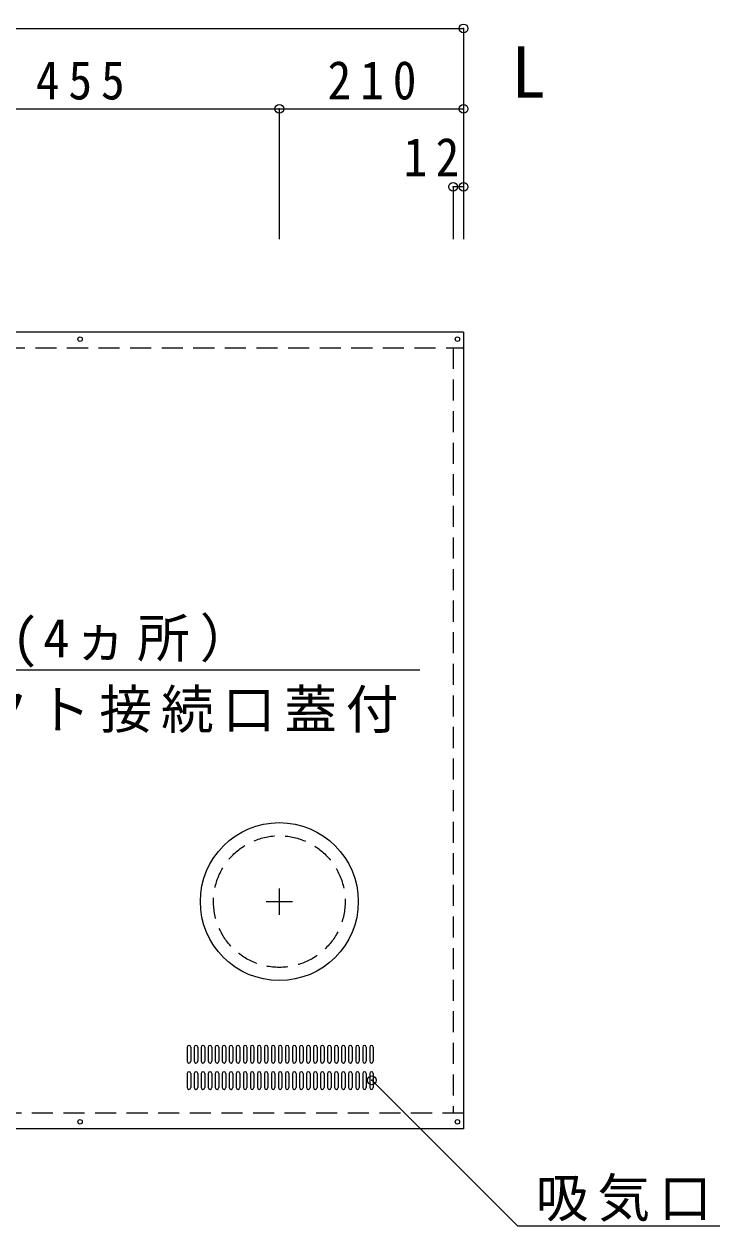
# Model space of a CAD drawing. Units: millimetres at full size, sheet at 1:20; details may follow other scales. Extents: x -8423 to 8057, y -10732 to 12708.
# Drawn here: x 5656 to 6449, y -2232 to -862 of the extents above; entities that cross this region are included whole.
import ezdxf
from ezdxf.enums import TextEntityAlignment as Align

# ---------------------------------------------------------------- set-up
doc = ezdxf.new("R2010")
doc.units = ezdxf.units.MM
doc.header["$LTSCALE"] = 20
doc.header["$PDMODE"] = 32
doc.header["$PDSIZE"] = 10
doc.linetypes.add('CHAIN1', pattern=[8, 5, -1, 1, -1])
doc.linetypes.add('DASHED1', pattern=[1.8, 1.2, -0.6])
doc.layers.add('0-0', color=4, linetype='Continuous')
doc.styles.add('ＭＳ ゴシック', font='')
doc.styles.get('ＭＳ ゴシック').set_extended_font_data('MS Gothic')

msp = doc.modelspace()

# ---------------------------------------------------------------- linework, layer by layer
at = {"layer": '0-0'}
for p, q in [((4336.85, -866.94), (6156.85, -866.94)), ((6156.85, -866.94), (6156.85, -1107.04)), ((5491.85, -958.58), (5946.85, -958.58)), ((5946.85, -958.58), (5946.85, -1107.04)), ((6156.85, -958.58), (6156.85, -1107.04)), ((6156.85, -958.58), (6156.85, -1107.04)), ((6156.85, -958.58), (6156.85, -1107.04)), ((6156.85, -1047.46), (6144.85, -1047.46)), ((6144.85, -1047.46), (6144.85, -1107.04)), ((6156.85, -1047.46), (6156.85, -1107.04)), ((5179.07, -1597.81), (6106.86, -1597.81)), ((5841.85, -2028.09), (5841.85, -2044.09)), ((5845.85, -2028.09), (5845.85, -2044.09)), ((5849.85, -2028.09), (5849.85, -2044.09)), ((5853.85, -2028.09), (5853.85, -2044.09)), ((5857.85, -2028.09), (5857.85, -2044.09)), ((5861.85, -2028.09), (5861.85, -2044.09)), ((5865.85, -2028.09), (5865.85, -2044.09)), ((5869.85, -2028.09), (5869.85, -2044.09)), ((5873.85, -2028.09), (5873.85, -2044.09)), ((5877.85, -2028.09), (5877.85, -2044.09)), ((5881.85, -2028.09), (5881.85, -2044.09)), ((5885.85, -2028.09), (5885.85, -2044.09)), ((5889.85, -2028.09), (5889.85, -2044.09)), ((5893.85, -2028.09), (5893.85, -2044.09)), ((5897.85, -2028.09), (5897.85, -2044.09)), ((5901.85, -2028.09), (5901.85, -2044.09)), ((5905.85, -2028.09), (5905.85, -2044.09)), ((5909.85, -2028.09), (5909.85, -2044.09)), ((5913.85, -2028.09), (5913.85, -2044.09)), ((5917.85, -2028.09), (5917.85, -2044.09)), ((5921.85, -2028.09), (5921.85, -2044.09)), ((5925.85, -2028.09), (5925.85, -2044.09)), ((5929.85, -2028.09), (5929.85, -2044.09)), ((5933.85, -2028.09), (5933.85, -2044.09)), ((5937.85, -2028.09), (5937.85, -2044.09)), ((5941.85, -2028.09), (5941.85, -2044.09)), ((5945.85, -2028.09), (5945.85, -2044.09)), ((5949.85, -2028.09), (5949.85, -2044.09)), ((5953.85, -2028.09), (5953.85, -2044.09)), ((5957.85, -2028.09), (5957.85, -2044.09)), ((5961.85, -2028.09), (5961.85, -2044.09)), ((5965.85, -2028.09), (5965.85, -2044.09)), ((5969.85, -2028.09), (5969.85, -2044.09)), ((5973.85, -2028.09), (5973.85, -2044.09)), ((5977.85, -2028.09), (5977.85, -2044.09)), ((5981.85, -2028.09), (5981.85, -2044.09)), ((5985.85, -2028.09), (5985.85, -2044.09)), ((5989.85, -2028.09), (5989.85, -2044.09)), ((5993.85, -2028.09), (5993.85, -2044.09)), ((5997.85, -2028.09), (5997.85, -2044.09)), ((6001.85, -2028.09), (6001.85, -2044.09)), ((6005.85, -2028.09), (6005.85, -2044.09)), ((6009.85, -2028.09), (6009.85, -2044.09)), ((6013.85, -2028.09), (6013.85, -2044.09)), ((6017.85, -2028.09), (6017.85, -2044.09)), ((6021.85, -2028.09), (6021.85, -2044.09)), ((6025.85, -2028.09), (6025.85, -2044.09)), ((6029.85, -2028.09), (6029.85, -2044.09)), ((6033.85, -2028.09), (6033.85, -2044.09)), ((6037.85, -2028.09), (6037.85, -2044.09)), ((6041.85, -2028.09), (6041.85, -2044.09)), ((6045.85, -2028.09), (6045.85, -2044.09)), ((6049.85, -2028.09), (6049.85, -2044.09)), ((6053.85, -2028.09), (6053.85, -2044.09)), ((5841.85, -2058.09), (5841.85, -2074.09)), ((5845.85, -2058.09), (5845.85, -2074.09)), ((5849.85, -2058.09), (5849.85, -2074.09)), ((5853.85, -2058.09), (5853.85, -2074.09)), ((5857.85, -2058.09), (5857.85, -2074.09)), ((5861.85, -2058.09), (5861.85, -2074.09)), ((5865.85, -2058.09), (5865.85, -2074.09)), ((5869.85, -2058.09), (5869.85, -2074.09)), ((5873.85, -2058.09), (5873.85, -2074.09)), ((5877.85, -2058.09), (5877.85, -2074.09)), ((5881.85, -2058.09), (5881.85, -2074.09)), ((5885.85, -2058.09), (5885.85, -2074.09)), ((5889.85, -2058.09), (5889.85, -2074.09)), ((5893.85, -2058.09), (5893.85, -2074.09)), ((5897.85, -2058.09), (5897.85, -2074.09)), ((5901.85, -2058.09), (5901.85, -2074.09)), ((5905.85, -2058.09), (5905.85, -2074.09)), ((5909.85, -2058.09), (5909.85, -2074.09)), ((5913.85, -2058.09), (5913.85, -2074.09)), ((5917.85, -2058.09), (5917.85, -2074.09)), ((5921.85, -2058.09), (5921.85, -2074.09)), ((5925.85, -2058.09), (5925.85, -2074.09)), ((5929.85, -2058.09), (5929.85, -2074.09)), ((5933.85, -2058.09), (5933.85, -2074.09)), ((5937.85, -2058.09), (5937.85, -2074.09)), ((5941.85, -2058.09), (5941.85, -2074.09)), ((5945.85, -2058.09), (5945.85, -2074.09)), ((5949.85, -2058.09), (5949.85, -2074.09)), ((5953.85, -2058.09), (5953.85, -2074.09)), ((5957.85, -2058.09), (5957.85, -2074.09)), ((5961.85, -2058.09), (5961.85, -2074.09)), ((5965.85, -2058.09), (5965.85, -2074.09)), ((5969.85, -2058.09), (5969.85, -2074.09)), ((5973.85, -2058.09), (5973.85, -2074.09)), ((5977.85, -2058.09), (5977.85, -2074.09)), ((5981.85, -2058.09), (5981.85, -2074.09)), ((5985.85, -2058.09), (5985.85, -2074.09)), ((5989.85, -2058.09), (5989.85, -2074.09)), ((5993.85, -2058.09), (5993.85, -2074.09)), ((5997.85, -2058.09), (5997.85, -2074.09)), ((6001.85, -2058.09), (6001.85, -2074.09)), ((6005.85, -2058.09), (6005.85, -2074.09)), ((6009.85, -2058.09), (6009.85, -2074.09)), ((6013.85, -2058.09), (6013.85, -2074.09)), ((6017.85, -2058.09), (6017.85, -2074.09)), ((6021.85, -2058.09), (6021.85, -2074.09)), ((6025.85, -2058.09), (6025.85, -2074.09)), ((6029.85, -2058.09), (6029.85, -2074.09)), ((6033.85, -2058.09), (6033.85, -2074.09)), ((6037.85, -2058.09), (6037.85, -2074.09)), ((6041.85, -2058.09), (6041.85, -2074.09)), ((6045.85, -2058.09), (6045.85, -2074.09)), ((6049.85, -2058.09), (6049.85, -2074.09)), ((6053.85, -2058.09), (6053.85, -2074.09))]:
    msp.add_line(p, q, dxfattribs=at)
at = {"layer": '0-0', "color": 7}
for p, q in [((6156.85, -1213.09), (4336.85, -1213.09)), ((6156.85, -1213.09), (6156.85, -1231.09)), ((6156.85, -1231.09), (6156.85, -2121.09)), ((6156.85, -2121.09), (4336.85, -2121.09))]:
    msp.add_line(p, q, dxfattribs=at)
at = {"layer": '0-0', "color": 7, "linetype": 'DASHED1'}
for p, q in [((4336.85, -1231.09), (6156.85, -1231.09)), ((6144.85, -1231.09), (6144.85, -2103.09)), ((6156.85, -2103.09), (4336.85, -2103.09))]:
    msp.add_line(p, q, dxfattribs=at)
at = {"layer": '0-0', "linetype": 'CHAIN1'}
for p, q in [((5946.85, -1847.09), (5946.85, -1877.09)), ((5931.85, -1862.09), (5961.85, -1862.09))]:
    msp.add_line(p, q, dxfattribs=at)
at = {"layer": '0-0'}
for points in [[(5946.85, -958.58), (6156.85, -958.58), (6156.85, -1107.04)], [(6052.2, -2065.79), (6218.2, -2231.79), (6448.98, -2231.79)]]:
    msp.add_lwpolyline(points, dxfattribs=at)
for centre in [(5719.85, -1221.09), (6149.85, -1221.09), (5719.85, -2113.09), (6149.85, -2113.09)]:
    msp.add_circle(centre, 2.5, dxfattribs=at)
at = {"layer": '0-0', "color": 7}
msp.add_circle((5946.85, -1862.09), 90, dxfattribs=at)
at = {"layer": '0-0', "linetype": 'DASHED1'}
msp.add_circle((5946.85, -1862.09), 75, dxfattribs=at)
at = {"layer": '0-0'}
for centre, start, end in [((5843.85, -2028.09), 0, 180), ((5851.85, -2028.09), 0, 180), ((5859.85, -2028.09), 0, 180), ((5867.85, -2028.09), 0, 180), ((5875.85, -2028.09), 0, 180), ((5883.85, -2028.09), 0, 180), ((5891.85, -2028.09), 0, 180), ((5899.85, -2028.09), 0, 180), ((5907.85, -2028.09), 0, 180), ((5915.85, -2028.09), 0, 180), ((5923.85, -2028.09), 0, 180), ((5931.85, -2028.09), 0, 180), ((5939.85, -2028.09), 0, 180), ((5947.85, -2028.09), 0, 180), ((5955.85, -2028.09), 0, 180), ((5963.85, -2028.09), 0, 180), ((5971.85, -2028.09), 0, 180), ((5979.85, -2028.09), 0, 180), ((5987.85, -2028.09), 0, 180), ((5995.85, -2028.09), 0, 180), ((6003.85, -2028.09), 0, 180), ((6011.85, -2028.09), 0, 180), ((6019.85, -2028.09), 0, 180), ((6027.85, -2028.09), 0, 180), ((6035.85, -2028.09), 0, 180), ((6043.85, -2028.09), 0, 180), ((6051.85, -2028.09), 0, 180), ((5843.85, -2044.09), 180, 0), ((5851.85, -2044.09), 180, 0), ((5859.85, -2044.09), 180, 0), ((5867.85, -2044.09), 180, 0), ((5875.85, -2044.09), 180, 0), ((5883.85, -2044.09), 180, 0), ((5891.85, -2044.09), 180, 0), ((5899.85, -2044.09), 180, 0), ((5907.85, -2044.09), 180, 0), ((5915.85, -2044.09), 180, 0), ((5923.85, -2044.09), 180, 0), ((5931.85, -2044.09), 180, 0), ((5939.85, -2044.09), 180, 0), ((5947.85, -2044.09), 180, 0), ((5955.85, -2044.09), 180, 0), ((5963.85, -2044.09), 180, 0), ((5971.85, -2044.09), 180, 0), ((5979.85, -2044.09), 180, 0), ((5987.85, -2044.09), 180, 0), ((5995.85, -2044.09), 180, 0), ((6003.85, -2044.09), 180, 0), ((6011.85, -2044.09), 180, 0), ((6019.85, -2044.09), 180, 0), ((6027.85, -2044.09), 180, 0), ((6035.85, -2044.09), 180, 0), ((6043.85, -2044.09), 180, 0), ((6051.85, -2044.09), 180, 0), ((5843.85, -2058.09), 0, 180), ((5851.85, -2058.09), 0, 180), ((5859.85, -2058.09), 0, 180), ((5867.85, -2058.09), 0, 180), ((5875.85, -2058.09), 0, 180), ((5883.85, -2058.09), 0, 180), ((5891.85, -2058.09), 0, 180), ((5899.85, -2058.09), 0, 180), ((5907.85, -2058.09), 0, 180), ((5915.85, -2058.09), 0, 180), ((5923.85, -2058.09), 0, 180), ((5931.85, -2058.09), 0, 180), ((5939.85, -2058.09), 0, 180), ((5947.85, -2058.09), 0, 180), ((5955.85, -2058.09), 0, 180), ((5963.85, -2058.09), 0, 180), ((5971.85, -2058.09), 0, 180), ((5979.85, -2058.09), 0, 180), ((5987.85, -2058.09), 0, 180), ((5995.85, -2058.09), 0, 180), ((6003.85, -2058.09), 0, 180), ((6011.85, -2058.09), 0, 180), ((6019.85, -2058.09), 0, 180), ((6027.85, -2058.09), 0, 180), ((6035.85, -2058.09), 0, 180), ((6043.85, -2058.09), 0, 180), ((6051.85, -2058.09), 0, 180), ((5843.85, -2074.09), 180, 0), ((5851.85, -2074.09), 180, 0), ((5859.85, -2074.09), 180, 0), ((5867.85, -2074.09), 180, 0), ((5875.85, -2074.09), 180, 0), ((5883.85, -2074.09), 180, 0), ((5891.85, -2074.09), 180, 0), ((5899.85, -2074.09), 180, 0), ((5907.85, -2074.09), 180, 0), ((5915.85, -2074.09), 180, 0), ((5923.85, -2074.09), 180, 0), ((5931.85, -2074.09), 180, 0), ((5939.85, -2074.09), 180, 0), ((5947.85, -2074.09), 180, 0), ((5955.85, -2074.09), 180, 0), ((5963.85, -2074.09), 180, 0), ((5971.85, -2074.09), 180, 0), ((5979.85, -2074.09), 180, 0), ((5987.85, -2074.09), 180, 0), ((5995.85, -2074.09), 180, 0), ((6003.85, -2074.09), 180, 0), ((6011.85, -2074.09), 180, 0), ((6019.85, -2074.09), 180, 0), ((6027.85, -2074.09), 180, 0), ((6035.85, -2074.09), 180, 0), ((6043.85, -2074.09), 180, 0), ((6051.85, -2074.09), 180, 0)]:
    msp.add_arc(centre, 2, start, end, dxfattribs=at)
at = {"layer": '0-0', "color": 5}
for p in [(6156.85, -866.94), (5946.85, -958.58), (6156.85, -958.58), (6144.85, -1047.46), (6156.85, -1047.46), (6052.2, -2065.79)]:
    msp.add_point(p, dxfattribs=at)

# ---------------------------------------------------------------- texts
at = {"layer": '0-0', "color": 7, "style": 'ＭＳ ゴシック'}
msp.add_text('L', height=58.65, dxfattribs=at).set_placement((6210.83, -963.5), align=Align.BOTTOM_LEFT)
at = {"layer": '0-0', "color": 7, "char_height": 43.99, "attachment_point": 7, "style": 'ＭＳ ゴシック'}
for s, insert in [('\\T1.38;\\W0.9;455', (5669.35, -948.58)), ('\\T1.38;\\W0.9;210', (6001.85, -948.58)), ('\\T1.36;\\W0.9;12', (6088.32, -1035.52)), ('\\T1.19;ダクト接続口(4ヵ所）', (5213.72, -1595.43)), ('\\T1.17;内3ヵ所はダクト接続口蓋付', (5215.44, -1669.9)), ('\\T1.17;吸気口', (6239.15, -2227.03))]:
    msp.add_mtext(s, dxfattribs=dict(at, insert=insert))

doc.saveas('drawing.dxf')
